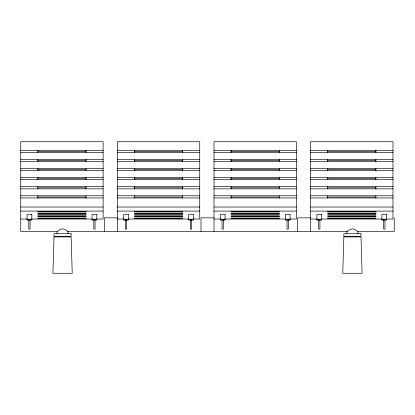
<?xml version="1.0" encoding="UTF-8"?>
<svg xmlns="http://www.w3.org/2000/svg" width="415" height="415" viewBox="0 0 415 415"><rect width="100%" height="100%" fill="white"/><g stroke="black" fill="none" stroke-linecap="round" stroke-linejoin="round"><path stroke-width="0.62" d="M57.026 233.733L57.171 231.42L59.926 229.604L62.566 228.862L65.212 229.604L67.967 231.414L68.107 233.733M346.893 233.733L347.033 231.42L349.788 229.604L352.434 228.862L355.074 229.604L357.829 231.414L357.974 233.733M20.75 150.297L103.117 150.297M117.372 150.297L199.74 150.297M213.995 150.297L296.362 150.297M310.617 150.297L392.984 150.297M37.853 151.376L86.014 151.376M134.47 151.376L182.636 151.376M231.093 151.376L279.259 151.376M327.715 151.376L375.881 151.376M20.75 152.445L103.117 152.445M117.372 152.445L199.74 152.445M213.995 152.445L296.362 152.445M310.617 152.445L392.984 152.445M20.75 159.37L103.117 159.37M117.372 159.37L199.74 159.37M213.995 159.37L296.362 159.37M310.617 159.37L392.984 159.37M37.853 160.403L86.014 160.403M134.47 160.403L182.636 160.403M231.093 160.403L279.259 160.403M327.715 160.403L375.881 160.403M20.75 161.508L103.117 161.508M117.372 161.508L199.74 161.508M213.995 161.508L296.362 161.508M310.617 161.508L392.984 161.508M20.75 168.521L103.117 168.521M117.372 168.521L199.74 168.521M213.995 168.521L296.362 168.521M310.617 168.521L392.984 168.521M37.853 169.595L86.014 169.595M134.47 169.595L182.636 169.595M231.093 169.595L279.259 169.595M327.715 169.595L375.881 169.595M20.75 170.565L103.117 170.565M117.372 170.565L199.74 170.565M213.995 170.565L296.362 170.565M310.617 170.565L392.984 170.565M20.75 177.584L103.117 177.584M117.372 177.584L199.74 177.584M213.995 177.584L296.362 177.584M310.617 177.584L392.984 177.584M37.853 178.632L86.014 178.632M134.47 178.632L182.636 178.632M231.093 178.632L279.259 178.632M327.715 178.632L375.881 178.632M20.75 179.669L103.117 179.669M117.372 179.669L199.74 179.669M213.995 179.669L296.362 179.669M310.617 179.669L392.984 179.669M20.75 186.662L103.117 186.662M117.372 186.662L199.74 186.662M213.995 186.662L296.362 186.662M310.617 186.662L392.984 186.662M37.853 187.793L86.014 187.793M134.47 187.793L182.636 187.793M231.093 187.793L279.259 187.793M327.715 187.793L375.881 187.793M20.75 188.851L103.117 188.851M117.372 188.851L199.74 188.851M213.995 188.851L296.362 188.851M310.617 188.851L392.984 188.851M20.75 195.792L103.117 195.792M117.372 195.792L199.74 195.792M213.995 195.792L296.362 195.792M310.617 195.792L392.984 195.792M37.853 197.042L86.014 197.042M134.47 197.042L182.636 197.042M231.093 197.042L279.259 197.042M327.715 197.042L375.881 197.042M20.75 197.965L103.117 197.965M117.372 197.965L199.74 197.965M213.995 197.965L296.362 197.965M310.617 197.965L392.984 197.965M20.75 207.018L103.117 207.018M117.372 207.018L199.74 207.018M213.995 207.018L296.362 207.018M310.617 207.018L392.984 207.018M20.75 211.085L103.117 211.085M117.372 211.085L199.74 211.085M213.995 211.085L296.362 211.085M310.617 211.085L392.984 211.085M117.372 217.844L104.383 217.844L104.383 231.414M213.995 217.844L201.005 217.844L201.005 231.414M310.617 217.844L297.628 217.844L297.628 231.414M20.75 219.037L27.183 219.037M31.69 219.037L92.177 219.037M96.679 219.037L103.117 219.037L103.117 141.728L20.75 141.728L20.75 231.414L57.706 231.414M117.372 219.037L123.805 219.037M128.313 219.037L188.799 219.037M193.302 219.037L199.74 219.037L199.74 141.728L117.372 141.728L117.372 231.414M213.995 219.037L220.427 219.037M224.935 219.037L285.421 219.037M289.924 219.037L296.362 219.037L296.362 141.728L213.995 141.728L213.995 231.414M310.617 219.037L317.05 219.037M321.552 219.037L382.044 219.037M386.547 219.037L392.984 219.037L392.984 141.728L310.617 141.728L310.617 231.414M27.037 219.219L31.815 219.219M92.052 219.219L96.83 219.219M123.66 219.219L128.437 219.219M188.675 219.219L193.452 219.219M220.282 219.219L225.06 219.219M285.297 219.219L290.075 219.219M316.904 219.219L321.682 219.219M381.914 219.219L386.697 219.219M67.432 231.414L347.568 231.414M357.294 231.414L394.25 231.414L394.25 217.844M384.933 219.831L384.933 229.137L383.678 229.137L383.678 219.831M375.881 150.297L375.881 152.45M375.881 159.37L375.881 161.508M375.881 168.521L375.881 170.612M375.881 177.584L375.881 179.669M375.881 186.662L375.881 188.882M375.881 195.792L375.881 198.147M327.715 150.297L327.715 152.45M327.715 159.37L327.715 161.508M327.715 168.521L327.715 170.612M327.715 177.584L327.715 179.669M327.715 186.662L327.715 188.882M327.715 195.792L327.715 198.147M319.918 219.831L319.918 229.137L318.663 229.137L318.663 219.831M288.311 219.831L288.311 229.137L287.056 229.137L287.056 219.831M279.259 150.297L279.259 152.45M279.259 159.37L279.259 161.508M279.259 168.521L279.259 170.612M279.259 177.584L279.259 179.669M279.259 186.662L279.259 188.882M279.259 195.792L279.259 198.147M231.093 150.297L231.093 152.45M231.093 159.37L231.093 161.508M231.093 168.521L231.093 170.612M231.093 177.584L231.093 179.669M231.093 186.662L231.093 188.882M231.093 195.792L231.093 198.147M223.296 219.831L223.296 229.137L222.041 229.137L222.041 219.831M191.689 219.831L191.689 229.137L190.433 229.137L190.433 219.831M182.636 150.297L182.636 152.45M182.636 159.37L182.636 161.508M182.636 168.521L182.636 170.612M182.636 177.584L182.636 179.669M182.636 186.662L182.636 188.882M182.636 195.792L182.636 198.147M134.47 150.297L134.47 152.45M134.47 159.37L134.47 161.508M134.47 168.521L134.47 170.612M134.47 177.584L134.47 179.669M134.47 186.662L134.47 188.882M134.47 195.792L134.47 198.147M126.679 219.831L126.679 229.137L125.418 229.137L125.418 219.831M95.071 219.831L95.071 229.137L93.811 229.137L93.811 219.831M86.014 150.297L86.014 152.45M86.014 159.37L86.014 161.508M86.014 168.521L86.014 170.612M86.014 177.584L86.014 179.669M86.014 186.662L86.014 188.882M86.014 195.792L86.014 198.147M37.853 150.297L37.853 152.45M37.853 159.37L37.853 161.508M37.853 168.521L37.853 170.612M37.853 177.584L37.853 179.669M37.853 186.662L37.853 188.882M37.853 195.792L37.853 198.147M30.056 219.831L30.056 229.137L28.796 229.137L28.796 219.831M53.997 236.929L52.907 273.272L72.226 273.272L71.141 236.929L53.997 236.929M343.859 236.929L342.774 273.272L362.093 273.272L361.003 236.929L343.859 236.929M86.014 211.308L37.853 211.308L37.853 211.692L86.014 211.692L86.014 211.308M182.636 211.308L134.47 211.308L134.47 211.692L182.636 211.692L182.636 211.308M279.259 211.308L231.093 211.308L231.093 211.692L279.259 211.692L279.259 211.308M375.881 211.308L327.715 211.308L327.715 211.692L375.881 211.692L375.881 211.308M86.014 213.051L37.853 213.051L37.853 213.445L86.014 213.445L86.014 213.051M182.636 213.051L134.47 213.051L134.47 213.445L182.636 213.445L182.636 213.051M279.259 213.051L231.093 213.051L231.093 213.445L279.259 213.445L279.259 213.051M375.881 213.051L327.715 213.051L327.715 213.445L375.881 213.445L375.881 213.051M31.815 214.488L27.037 214.488L27.037 220.075L31.815 220.075L31.815 214.488M96.83 214.488L92.052 214.488L92.052 220.075L96.83 220.075L96.83 214.488M128.437 214.488L123.66 214.488L123.66 220.075L128.437 220.075L128.437 214.488M193.452 214.488L188.675 214.488L188.675 220.075L193.452 220.075L193.452 214.488M225.06 214.488L220.282 214.488L220.282 220.075L225.06 220.075L225.06 214.488M290.075 214.488L285.297 214.488L285.297 220.075L290.075 220.075L290.075 214.488M321.682 214.488L316.904 214.488L316.904 220.075L321.682 220.075L321.682 214.488M386.697 214.488L381.914 214.488L381.914 220.075L386.697 220.075L386.697 214.488M86.014 214.773L37.853 214.773L37.853 215.157L86.014 215.157L86.014 214.773M182.636 214.773L134.47 214.773L134.47 215.157L182.636 215.157L182.636 214.773M279.259 214.773L231.093 214.773L231.093 215.157L279.259 215.157L279.259 214.773M375.881 214.773L327.715 214.773L327.715 215.157L375.881 215.157L375.881 214.773M86.014 216.469L37.853 216.469L37.853 216.853L86.014 216.853L86.014 216.469M182.636 216.469L134.47 216.469L134.47 216.853L182.636 216.853L182.636 216.469M279.259 216.469L231.093 216.469L231.093 216.853L279.259 216.853L279.259 216.469M375.881 216.469L327.715 216.469L327.715 216.853L375.881 216.853L375.881 216.469M86.014 218.202L37.853 218.202L37.853 218.56L86.014 218.56L86.014 218.202M182.636 218.202L134.47 218.202L134.47 218.56L182.636 218.56L182.636 218.202M279.259 218.202L231.093 218.202L231.093 218.56L279.259 218.56L279.259 218.202M375.881 218.202L327.715 218.202L327.715 218.56L375.881 218.56L375.881 218.202M71.141 233.733L53.997 233.733L53.997 236.254L71.141 236.254L71.141 233.733M361.003 233.733L343.859 233.733L343.859 236.254L361.003 236.254L361.003 233.733"/></g></svg>
